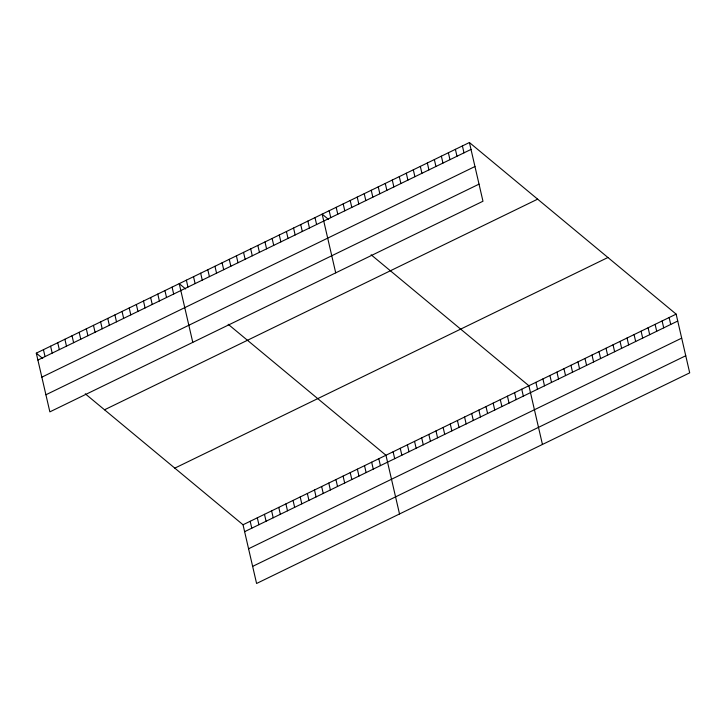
<?xml version="1.0" encoding="UTF-8"?>
<svg xmlns="http://www.w3.org/2000/svg" width="726" height="726" viewBox="0 0 726 726"><rect width="100%" height="100%" fill="white"/><g stroke="black" fill="none" stroke-linecap="round" stroke-linejoin="round"><path stroke-width="1.09" d="M469.413 142.523L482.972 201.238L49.858 411.869L36.3 353.154L469.413 142.523L676.142 314.131L689.7 372.846L256.587 583.477L243.029 524.762L85.26 393.801M37.897 360.06L471.011 149.429M41.845 377.157L474.958 166.526M45.91 394.772L479.024 184.141M104.526 409.791L537.639 199.16M174.812 468.134L607.925 257.503M243.029 524.762L676.142 314.131M244.626 531.668L677.739 321.037M248.573 548.765L681.687 338.135M252.639 566.38L685.752 355.749M328.579 219.47L322.153 214.143L335.711 272.849M371.113 254.781L528.891 385.751L542.44 444.457M185.647 288.975L179.231 283.648L192.78 342.354M228.191 324.286L385.96 455.256L399.518 513.963M36.3 353.154L42.725 358.49M669.136 317.543L670.724 324.449M662.121 320.956L663.718 327.862M655.106 324.368L656.703 331.265M648.1 327.771L649.688 334.677M641.085 331.183L642.682 338.089M634.07 334.595L635.667 341.501M627.055 338.007L628.652 344.904M620.049 341.411L621.637 348.317M613.034 344.823L614.632 351.729M606.019 348.235L607.617 355.141M599.014 351.647L600.602 358.553M591.999 355.059L593.596 361.956M584.984 358.462L586.581 365.369M577.978 361.875L579.566 368.781M570.963 365.287L572.551 372.193M563.948 368.699L565.545 375.596M556.933 372.102L558.53 379.008M549.927 375.514L551.515 382.42M542.912 378.927L544.509 385.833M535.897 382.339L537.494 389.245M521.74 389.227L523.337 396.124M462.398 145.935L463.996 152.841M514.598 392.702L516.186 399.599M455.393 149.347L456.981 156.253M507.447 396.169L509.044 403.075M448.378 152.759L449.966 159.666M500.305 399.645L501.893 406.551M441.363 156.172L442.96 163.069M493.154 403.121L494.751 410.027M434.348 159.575L435.945 166.481M486.012 406.596L487.6 413.502M427.342 162.987L428.93 169.893M478.861 410.072L480.458 416.978M420.327 166.399L421.924 173.305M471.718 413.548L473.307 420.454M413.312 169.811L414.909 176.708M464.567 417.023L466.165 423.93M406.306 173.215L407.894 180.121M457.425 420.499L459.014 427.405M399.291 176.627L400.888 183.533M450.274 423.975L451.871 430.881M392.276 180.039L393.873 186.945M443.132 427.451L444.72 434.357M385.261 183.451L386.858 190.357M435.981 430.926L437.578 437.832M378.255 186.863L379.843 193.76M428.839 434.402L430.436 441.308M371.24 190.266L372.837 197.173M421.688 437.878L423.285 444.784M364.225 193.679L365.822 200.585M414.546 441.354L416.143 448.26M357.219 197.091L358.807 203.997M407.395 444.829L408.992 451.735M350.204 200.503L351.801 207.4M400.253 448.305L401.85 455.211M343.189 203.906L344.786 210.812M393.111 451.781L394.699 458.687M336.183 207.318L337.772 214.224M329.168 210.731L330.757 217.637M378.818 458.732L380.406 465.638M371.667 462.208L373.264 469.105M315.011 217.619L316.6 224.525M364.525 465.684L366.113 472.581M307.86 221.094L309.457 227.991M357.373 469.159L358.971 476.056M300.718 224.57L302.306 231.467M350.231 472.635L351.82 479.532M293.567 228.046L295.164 234.943M343.08 476.111L344.678 483.008M286.425 231.521L288.013 238.418M335.938 479.587L337.526 486.484M279.274 234.997L280.871 241.894M328.787 483.062L330.384 489.959M272.132 238.473L273.72 245.37M321.645 486.538L323.233 493.435M264.981 241.949L266.578 248.846M314.494 490.005L316.091 496.911M257.839 245.415L259.427 252.321M307.352 493.48L308.94 500.386M250.688 248.891L252.285 255.797M300.201 496.956L301.798 503.862M243.546 252.367L245.134 259.273M293.059 500.432L294.647 507.338M236.395 255.842L237.992 262.748M285.908 503.908L287.505 510.814M229.253 259.318L230.85 266.224M278.766 507.383L280.354 514.289M222.102 262.794L223.699 269.7M271.615 510.859L273.212 517.765M214.96 266.27L216.557 273.176M264.473 514.335L266.07 521.241M207.808 269.745L209.406 276.651M257.322 517.81L258.919 524.716M200.666 273.221L202.264 280.127M250.18 521.286L251.777 528.192M193.524 276.697L195.112 283.603M186.373 280.172L187.97 287.079M172.08 287.124L173.677 294.03M164.938 290.6L166.526 297.506M157.787 294.075L159.384 300.981M150.645 297.551L152.233 304.457M143.494 301.027L145.091 307.933M136.352 304.503L137.94 311.409M129.201 307.978L130.798 314.884M122.059 311.454L123.647 318.351M114.908 314.93L116.505 321.827M107.766 318.405L109.354 325.302M100.615 321.881L102.212 328.778M93.472 325.357L95.061 332.254M86.321 328.833L87.919 335.73M79.179 332.308L80.767 339.205M72.028 335.775L73.625 342.681M64.886 339.251L66.483 346.157M57.735 342.726L59.332 349.633M50.593 346.202L52.19 353.108M43.442 349.678L45.039 356.584"/></g></svg>
